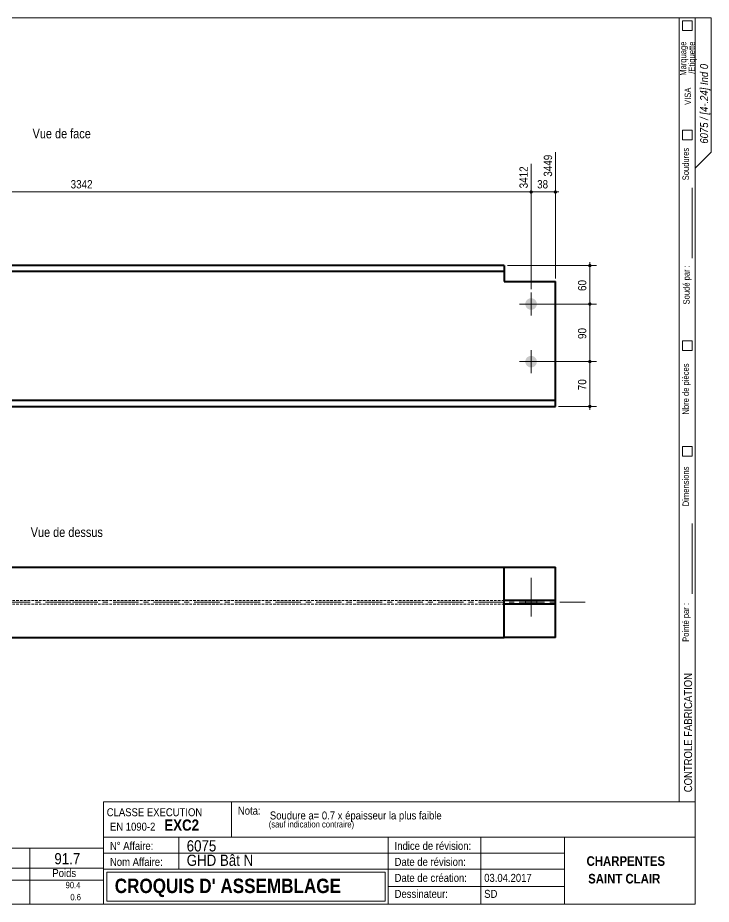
# Model space of a CAD drawing. Header units: millimetres. Extents: x 2 to 410, y 5 to 282.
# Drawn here: x 193.2 to 410, y 5 to 282 of the extents above; entities that cross this region are included whole.
import ezdxf

# ---------------------------------------------------------------- set-up
doc = ezdxf.new("R2010")
doc.units = ezdxf.units.MM
doc.linetypes.add('AXES', pattern=[12.7, 7.9375, -1.5875, 1.5875, -1.5875])
doc.linetypes.add('CACHE2', pattern=[1.190625, 0.79375, -0.396875])
for name, color, linetype, lineweight in [('Autre type objet', 1, 'Continuous', 0), ('Axe', 1, 'Continuous', 0), ('Boulon', 7, 'Continuous', 0), ('Cache', 7, 'Continuous', 0), ('Cotation', 7, 'Continuous', 0), ('Feuille dessin', 5, 'Continuous', 0), ('Piece', 2, 'Continuous', 0)]:
    doc.layers.add(name, color=color, linetype=linetype, lineweight=lineweight)
doc.styles.add('ARIAL', font='ARIAL.TTF')
doc.styles.add('ARIAL_BOLD', font='ARIALBD.TTF')
doc.styles.add('ARIAL_ITALIC', font='ARIALI.TTF')
doc.styles.add('ARIAL_NARROW', font='ARIAL.TTF')
doc.styles.add('COMIC_SANS_MS', font='COMIC.TTF')

# ---------------------------------------------------------------- blocks, each defined once
blk = doc.blocks.new('*A1')
at = {"layer": 'Boulon'}
for points in [[(355.47, 192.5), (355.47, 192.46), (355.46, 192.41), (355.46, 192.37), (355.45, 192.33), (355.45, 192.28), (355.44, 192.24), (355.43, 192.19), (355.42, 192.15), (355.41, 192.11), (355.4, 192.07), (355.39, 192.02), (355.38, 191.98), (355.36, 191.94), (355.35, 191.9), (355.33, 191.86), (355.31, 191.82), (355.29, 191.78), (355.28, 191.74), (355.26, 191.7), (355.23, 191.66), (355.21, 191.62), (355.19, 191.58), (355.16, 191.55), (355.14, 191.51), (355.11, 191.47), (355.09, 191.44), (355.06, 191.4), (355.03, 191.37), (355, 191.34), (354.97, 191.3), (354.94, 191.27), (354.91, 191.24), (354.88, 191.21), (354.84, 191.18), (354.81, 191.15), (354.78, 191.13), (354.74, 191.1), (354.7, 191.07), (354.67, 191.05), (354.63, 191.02), (354.59, 191), (354.55, 190.98), (354.52, 190.96), (354.48, 190.94), (354.44, 190.92), (354.4, 190.9), (354.36, 190.88), (354.32, 190.87), (354.27, 190.85), (354.23, 190.84), (354.19, 190.82), (354.15, 190.81), (354.11, 190.8), (354.06, 190.79), (354.02, 190.78), (353.98, 190.77), (353.93, 190.77), (353.89, 190.76), (353.84, 190.75), (353.8, 190.75), (353.76, 190.75), (353.71, 190.75), (353.67, 190.75), (353.62, 190.75), (353.58, 190.75), (353.54, 190.75), (353.49, 190.75), (353.45, 190.76), (353.4, 190.77), (353.36, 190.77), (353.32, 190.78), (353.27, 190.79), (353.23, 190.8), (353.19, 190.81), (353.15, 190.82), (353.1, 190.84), (353.06, 190.85), (353.02, 190.87), (352.98, 190.88), (352.94, 190.9), (352.9, 190.92), (352.86, 190.94), (352.82, 190.96), (352.78, 190.98), (352.74, 191), (352.7, 191.02), (352.67, 191.05), (352.63, 191.07), (352.6, 191.1), (352.56, 191.13), (352.53, 191.15), (352.49, 191.18), (352.46, 191.21), (352.43, 191.24), (352.39, 191.27), (352.36, 191.3), (352.33, 191.34), (352.3, 191.37), (352.28, 191.4), (352.25, 191.44), (352.22, 191.47), (352.2, 191.51), (352.17, 191.55), (352.15, 191.58), (352.12, 191.62), (352.1, 191.66), (352.08, 191.7), (352.06, 191.74), (352.04, 191.78), (352.02, 191.82), (352, 191.86), (351.99, 191.9), (351.97, 191.94), (351.96, 191.98), (351.95, 192.02), (351.93, 192.07), (351.92, 192.11), (351.91, 192.15), (351.9, 192.19), (351.89, 192.24), (351.89, 192.28), (351.88, 192.33), (351.88, 192.37), (351.87, 192.41), (351.87, 192.46), (351.87, 192.5), (351.87, 192.55), (351.87, 192.59), (351.87, 192.63), (351.87, 192.68), (351.88, 192.72), (351.88, 192.77), (351.89, 192.81), (351.89, 192.85), (351.9, 192.9), (351.91, 192.94), (351.92, 192.98), (351.93, 193.03), (351.95, 193.07), (351.96, 193.11), (351.97, 193.15), (351.99, 193.19), (352, 193.23), (352.02, 193.28), (352.04, 193.32), (352.06, 193.35), (352.08, 193.39), (352.1, 193.43), (352.12, 193.47), (352.15, 193.51), (352.17, 193.55), (352.2, 193.58), (352.22, 193.62), (352.25, 193.65), (352.28, 193.69), (352.3, 193.72), (352.33, 193.75), (352.36, 193.79), (352.39, 193.82), (352.43, 193.85), (352.46, 193.88), (352.49, 193.91), (352.53, 193.94), (352.56, 193.96), (352.6, 193.99), (352.63, 194.02), (352.67, 194.04), (352.7, 194.07), (352.74, 194.09), (352.78, 194.11), (352.82, 194.13), (352.86, 194.15), (352.9, 194.17), (352.94, 194.19), (352.98, 194.21), (353.02, 194.23), (353.06, 194.24), (353.1, 194.25), (353.15, 194.27), (353.19, 194.28), (353.23, 194.29), (353.27, 194.3), (353.32, 194.31), (353.36, 194.32), (353.4, 194.33), (353.45, 194.33), (353.49, 194.34), (353.54, 194.34), (353.58, 194.34), (353.62, 194.35), (353.67, 194.35), (353.71, 194.35), (353.76, 194.34), (353.8, 194.34), (353.84, 194.34), (353.89, 194.33), (353.93, 194.33), (353.98, 194.32), (354.02, 194.31), (354.06, 194.3), (354.11, 194.29), (354.15, 194.28), (354.19, 194.27), (354.23, 194.25), (354.27, 194.24), (354.32, 194.23), (354.36, 194.21), (354.4, 194.19), (354.44, 194.17), (354.48, 194.15), (354.52, 194.13), (354.55, 194.11), (354.59, 194.09), (354.63, 194.07), (354.67, 194.04), (354.7, 194.02), (354.74, 193.99), (354.78, 193.96), (354.81, 193.94), (354.84, 193.91), (354.88, 193.88), (354.91, 193.85), (354.94, 193.82), (354.97, 193.79), (355, 193.75), (355.03, 193.72), (355.06, 193.69), (355.09, 193.65), (355.11, 193.62), (355.14, 193.58), (355.16, 193.55), (355.19, 193.51), (355.21, 193.47), (355.23, 193.43), (355.26, 193.39), (355.28, 193.35), (355.29, 193.32), (355.31, 193.28), (355.33, 193.23), (355.35, 193.19), (355.36, 193.15), (355.38, 193.11), (355.39, 193.07), (355.4, 193.03), (355.41, 192.98), (355.42, 192.94), (355.43, 192.9), (355.44, 192.85), (355.45, 192.81), (355.45, 192.77), (355.46, 192.72), (355.46, 192.68), (355.47, 192.63), (355.47, 192.59), (355.47, 192.55)], [(355.47, 174.5), (355.47, 174.46), (355.46, 174.41), (355.46, 174.37), (355.45, 174.33), (355.45, 174.28), (355.44, 174.24), (355.43, 174.19), (355.42, 174.15), (355.41, 174.11), (355.4, 174.07), (355.39, 174.02), (355.38, 173.98), (355.36, 173.94), (355.35, 173.9), (355.33, 173.86), (355.31, 173.82), (355.29, 173.78), (355.28, 173.74), (355.26, 173.7), (355.23, 173.66), (355.21, 173.62), (355.19, 173.58), (355.16, 173.55), (355.14, 173.51), (355.11, 173.47), (355.09, 173.44), (355.06, 173.4), (355.03, 173.37), (355, 173.34), (354.97, 173.3), (354.94, 173.27), (354.91, 173.24), (354.88, 173.21), (354.84, 173.18), (354.81, 173.15), (354.78, 173.13), (354.74, 173.1), (354.7, 173.07), (354.67, 173.05), (354.63, 173.02), (354.59, 173), (354.55, 172.98), (354.52, 172.96), (354.48, 172.94), (354.44, 172.92), (354.4, 172.9), (354.36, 172.88), (354.32, 172.87), (354.27, 172.85), (354.23, 172.84), (354.19, 172.82), (354.15, 172.81), (354.11, 172.8), (354.06, 172.79), (354.02, 172.78), (353.98, 172.77), (353.93, 172.77), (353.89, 172.76), (353.84, 172.75), (353.8, 172.75), (353.76, 172.75), (353.71, 172.75), (353.67, 172.75), (353.62, 172.75), (353.58, 172.75), (353.54, 172.75), (353.49, 172.75), (353.45, 172.76), (353.4, 172.77), (353.36, 172.77), (353.32, 172.78), (353.27, 172.79), (353.23, 172.8), (353.19, 172.81), (353.15, 172.82), (353.1, 172.84), (353.06, 172.85), (353.02, 172.87), (352.98, 172.88), (352.94, 172.9), (352.9, 172.92), (352.86, 172.94), (352.82, 172.96), (352.78, 172.98), (352.74, 173), (352.7, 173.02), (352.67, 173.05), (352.63, 173.07), (352.6, 173.1), (352.56, 173.13), (352.53, 173.15), (352.49, 173.18), (352.46, 173.21), (352.43, 173.24), (352.39, 173.27), (352.36, 173.3), (352.33, 173.34), (352.3, 173.37), (352.28, 173.4), (352.25, 173.44), (352.22, 173.47), (352.2, 173.51), (352.17, 173.55), (352.15, 173.58), (352.12, 173.62), (352.1, 173.66), (352.08, 173.7), (352.06, 173.74), (352.04, 173.78), (352.02, 173.82), (352, 173.86), (351.99, 173.9), (351.97, 173.94), (351.96, 173.98), (351.95, 174.02), (351.93, 174.07), (351.92, 174.11), (351.91, 174.15), (351.9, 174.19), (351.89, 174.24), (351.89, 174.28), (351.88, 174.33), (351.88, 174.37), (351.87, 174.41), (351.87, 174.46), (351.87, 174.5), (351.87, 174.55), (351.87, 174.59), (351.87, 174.63), (351.87, 174.68), (351.88, 174.72), (351.88, 174.77), (351.89, 174.81), (351.89, 174.85), (351.9, 174.9), (351.91, 174.94), (351.92, 174.98), (351.93, 175.03), (351.95, 175.07), (351.96, 175.11), (351.97, 175.15), (351.99, 175.19), (352, 175.23), (352.02, 175.28), (352.04, 175.32), (352.06, 175.35), (352.08, 175.39), (352.1, 175.43), (352.12, 175.47), (352.15, 175.51), (352.17, 175.55), (352.2, 175.58), (352.22, 175.62), (352.25, 175.65), (352.28, 175.69), (352.3, 175.72), (352.33, 175.75), (352.36, 175.79), (352.39, 175.82), (352.43, 175.85), (352.46, 175.88), (352.49, 175.91), (352.53, 175.94), (352.56, 175.96), (352.6, 175.99), (352.63, 176.02), (352.67, 176.04), (352.7, 176.07), (352.74, 176.09), (352.78, 176.11), (352.82, 176.13), (352.86, 176.15), (352.9, 176.17), (352.94, 176.19), (352.98, 176.21), (353.02, 176.23), (353.06, 176.24), (353.1, 176.25), (353.15, 176.27), (353.19, 176.28), (353.23, 176.29), (353.27, 176.3), (353.32, 176.31), (353.36, 176.32), (353.4, 176.33), (353.45, 176.33), (353.49, 176.34), (353.54, 176.34), (353.58, 176.34), (353.62, 176.35), (353.67, 176.35), (353.71, 176.35), (353.76, 176.34), (353.8, 176.34), (353.84, 176.34), (353.89, 176.33), (353.93, 176.33), (353.98, 176.32), (354.02, 176.31), (354.06, 176.3), (354.11, 176.29), (354.15, 176.28), (354.19, 176.27), (354.23, 176.25), (354.27, 176.24), (354.32, 176.23), (354.36, 176.21), (354.4, 176.19), (354.44, 176.17), (354.48, 176.15), (354.52, 176.13), (354.55, 176.11), (354.59, 176.09), (354.63, 176.07), (354.67, 176.04), (354.7, 176.02), (354.74, 175.99), (354.78, 175.96), (354.81, 175.94), (354.84, 175.91), (354.88, 175.88), (354.91, 175.85), (354.94, 175.82), (354.97, 175.79), (355, 175.75), (355.03, 175.72), (355.06, 175.69), (355.09, 175.65), (355.11, 175.62), (355.14, 175.58), (355.16, 175.55), (355.19, 175.51), (355.21, 175.47), (355.23, 175.43), (355.26, 175.39), (355.28, 175.35), (355.29, 175.32), (355.31, 175.28), (355.33, 175.23), (355.35, 175.19), (355.36, 175.15), (355.38, 175.11), (355.39, 175.07), (355.4, 175.03), (355.41, 174.98), (355.42, 174.94), (355.43, 174.9), (355.44, 174.85), (355.45, 174.81), (355.45, 174.77), (355.46, 174.72), (355.46, 174.68), (355.47, 174.63), (355.47, 174.59), (355.47, 174.55)]]:
    blk.add_hatch(color=256, dxfattribs=at).paths.add_polyline_path(points, flags=17)
at = {"layer": 'Boulon', "linetype": 'Continuous', "lineweight": 0}
for p, q in [((353.67, 196.15), (353.67, 188.95)), ((350.07, 192.55), (357.27, 192.55)), ((353.67, 178.15), (353.67, 170.95)), ((350.07, 174.55), (357.27, 174.55))]:
    blk.add_line(p, q, dxfattribs=at)
blk = doc.blocks.new('*A3')
at = {"layer": 'Cache', "color": 7, "linetype": 'CACHE2', "lineweight": 20}
blk.add_line((59.454274, 202.385645), (59.454274, 162.705646), dxfattribs=at)
at = {"layer": 'Piece', "color": 2, "linetype": 'Continuous', "lineweight": 40}
for p, q in [((210.166524, 204.545645), (59.454274, 204.545645)), ((59.454274, 204.545645), (59.454274, 202.385645)), ((210.166524, 202.705645), (59.454274, 202.705645)), ((345.266524, 204.545645), (210.266524, 204.545645)), ((345.266524, 202.705645), (210.266524, 202.705645)), ((345.266524, 204.545645), (345.266524, 199.545645)), ((345.266524, 199.545645), (361.266524, 199.545645)), ((361.266524, 160.545645), (361.266524, 199.545645)), ((59.454274, 160.545645), (59.454274, 162.705646)), ((210.166524, 162.385645), (59.454274, 162.385645)), ((361.266524, 162.385645), (210.266524, 162.385645)), ((59.454274, 160.545645), (210.166524, 160.545645)), ((210.266524, 160.545645), (361.266524, 160.545645))]:
    blk.add_line(p, q, dxfattribs=at)
blk = doc.blocks.new('*A6')
at = {"layer": 'Boulon'}
blk.add_hatch(color=256, dxfattribs=at).paths.add_polyline_path([(355.47, 99.95), (355.47, 98.77), (351.87, 98.77), (351.87, 99.95)], flags=17)
blk.add_hatch(color=256, dxfattribs=at).paths.add_polyline_path([(355.47, 99.95), (355.47, 98.77), (351.87, 98.77), (351.87, 99.95)], flags=17)
at = {"layer": 'Boulon', "linetype": 'Continuous', "lineweight": 0}
for p, q in [((353.67, 94.96), (353.67, 106.96)), ((353.67, 94.96), (353.67, 106.96)), ((351.87, 98.77), (351.87, 99.95)), ((351.87, 98.77), (351.87, 99.95)), ((355.47, 98.77), (355.47, 99.95)), ((355.47, 98.77), (355.47, 99.95))]:
    blk.add_line(p, q, dxfattribs=at)
blk = doc.blocks.new('*A8')
at = {"layer": 'Axe', "color": 1, "linetype": 'AXES', "lineweight": 15}
for p, q in [((49.454274, 99.360716), (210.166524, 99.360716)), ((210.266524, 99.360716), (371.266524, 99.360716))]:
    blk.add_line(p, q, dxfattribs=at)
at = {"layer": 'Cache', "color": 7, "linetype": 'CACHE2', "lineweight": 20}
for p, q in [((210.166524, 99.950716), (59.454274, 99.950716)), ((345.266524, 99.950716), (210.266524, 99.950716)), ((210.166524, 98.770716), (59.454274, 98.770716)), ((345.266524, 98.770716), (210.266524, 98.770716))]:
    blk.add_line(p, q, dxfattribs=at)
at = {"layer": 'Piece', "color": 2, "linetype": 'Continuous', "lineweight": 40}
for p, q in [((59.454274, 88.360716), (59.454274, 110.360716)), ((59.454274, 110.360716), (210.166524, 110.360716)), ((210.266524, 110.360716), (361.266524, 110.360716)), ((345.266524, 88.360716), (345.266524, 110.360716)), ((361.266524, 88.360716), (361.266524, 110.360716)), ((361.266524, 99.950716), (345.266524, 99.950716)), ((361.266524, 98.770716), (345.266524, 98.770716)), ((59.454274, 88.360716), (210.166524, 88.360716)), ((210.266524, 88.360716), (345.266524, 88.360716)), ((361.266524, 88.360716), (345.266524, 88.360716))]:
    blk.add_line(p, q, dxfattribs=at)
blk = doc.blocks.new('*A11')
at = {"layer": 'Feuille dessin', "linetype": 'Continuous', "lineweight": 0}
for p, q in [((405, 282), (5, 282)), ((5, 282), (5, 5)), ((405, 5), (405, 282)), ((5, 5), (405, 5))]:
    blk.add_line(p, q, dxfattribs=at)
at = {"layer": 'Feuille dessin', "style": 'ARIAL', "width": 0.85}
blk.add_text('Tekla Structures', height=2, rotation=90, dxfattribs=at).set_placement((4.5, 5.5))
blk = doc.blocks.new('*A12')
at = {"layer": 'Autre type objet', "linetype": 'Continuous', "lineweight": 0}
for p, q in [((400, 37), (400, 282)), ((400, 282), (410, 282)), ((401, 281), (401, 278)), ((404, 281), (401, 281)), ((404, 278), (404, 281)), ((405, 37), (405, 282)), ((410, 282), (410, 240)), ((401, 278), (404, 278)), ((404, 246.898947), (401, 246.898947)), ((401, 246.898947), (401, 243.898947)), ((404, 243.898947), (404, 246.898947)), ((401, 243.898947), (404, 243.898947)), ((410, 240), (405, 235)), ((404, 206.87143), (404, 228.87143)), ((401, 181), (401, 178)), ((404, 181), (401, 181)), ((404, 178), (404, 181)), ((401, 178), (404, 178)), ((401, 148), (401, 145)), ((404, 148), (401, 148)), ((404, 145), (404, 148)), ((401, 145), (404, 145)), ((404, 102), (404, 124)), ((400, 37), (405, 37))]:
    blk.add_line(p, q, dxfattribs=at)
at = {"layer": 'Autre type objet', "width": 0.85}
for s, height, style, p in [('Marquage', 2, 'ARIAL', (402.175102, 263.861793)), ('/Etiquette', 2, 'ARIAL', (404.882157, 264.509258)), ('6075 / [4-.24] Ind 0', 2.5, 'ARIAL_ITALIC', (409, 242.657715)), ('VISA', 2, 'ARIAL', (403.660159, 254.754913)), ('Soudures', 2, 'ARIAL', (403, 231.189963)), ('Soudé par :', 2, 'ARIAL', (403.230161, 192.415081)), ('Nbre de pièces', 2, 'ARIAL', (403, 158)), ('Dimensions', 2, 'ARIAL', (403, 129.364258)), ('Pointé par :', 2, 'ARIAL', (403, 87)), ('CONTROLE FABRICATION', 2.5, 'ARIAL', (404, 40))]:
    blk.add_text(s, height=height, rotation=90, dxfattribs=dict(at, style=style)).set_placement(p)
blk = doc.blocks.new('*A13')
at = {"layer": 'Autre type objet', "linetype": 'Continuous', "lineweight": 0}
for p, q in [((220, 37), (405, 37)), ((220, 37), (220, 26)), ((260, 37), (260, 26)), ((405, 37), (405, 26)), ((220, 26), (405, 26))]:
    blk.add_line(p, q, dxfattribs=at)
at = {"layer": 'Autre type objet', "width": 0.85}
for s, height, style, p in [('CLASSE EXECUTION', 2.5, 'ARIAL', (221, 32.5)), ('Nota:', 2.5, 'ARIAL', (262, 33)), ('Soudure a= 0.7 x épaisseur la plus faible', 2.5, 'ARIAL', (272, 31.5)), ('EN 1090-2', 2.5, 'ARIAL', (222, 28)), ('EXC2', 3.5, 'ARIAL_BOLD', (239, 28)), (' (sauf indication contraire)', 2, 'ARIAL', (271, 29))]:
    blk.add_text(s, height=height, dxfattribs=dict(at, style=style)).set_placement(p)
blk = doc.blocks.new('*A14')
at = {"layer": 'Autre type objet', "linetype": 'Continuous', "lineweight": 0}
for p, q in [((35, 22.526986), (220, 22.526986)), ((35.000031, 22.526887), (35, 12.5)), ((89, 22.192397), (124, 22.192397)), ((89, 16.624117), (89, 22.192397)), ((124, 22.192397), (124, 16.624117)), ((177.006307, 22.526553), (177, 12.5)), ((197.000069, 22.525594), (197, 12.5)), ((219.999994, 22.526914), (220, 12.5)), ((124, 16.624117), (89, 16.624117)), ((35, 16.25), (220, 16.25)), ((54, 16.25), (54, 12.5)), ((101, 16.25), (101, 12.5)), ((111, 16.25), (111, 12.5)), ((130, 16.25), (130, 12.5)), ((159, 16.25), (159, 12.5)), ((35, 12.5), (220, 12.5)), ((35, 12.5), (35, 8.75)), ((54, 12.5), (54, 8.75)), ((101, 12.5), (101, 8.75)), ((111, 12.5), (111, 8.75)), ((130, 12.5), (130, 8.75)), ((159, 12.5), (159, 8.75)), ((177, 12.5), (177, 8.75)), ((197, 12.5), (197, 8.75)), ((220, 12.5), (220, 8.75)), ((35, 8.75), (35, 5)), ((54, 8.75), (54, 5)), ((101, 8.75), (101, 5)), ((111, 8.75), (111, 5)), ((130, 8.75), (130, 5)), ((159, 8.75), (159, 5)), ((177, 8.75), (177, 5)), ((197, 8.75), (197, 5)), ((220, 8.75), (220, 5))]:
    blk.add_line(p, q, dxfattribs=at)
at = {"layer": 'Autre type objet', "width": 0.85}
for s, height, style, p in [('TOLERANCES ESSENTIELLES CONFORMES A LA NORME 1090-1', 2.5, 'ARIAL_BOLD', (38, 23.677143)), ('LISTE POUR UN ASSEMBLAGE:', 2.5, 'ARIAL', (36, 18.028635)), ('Rep:', 3, 'ARIAL_NARROW', (89.824804, 17.841901)), ('4-24', 4, 'ARIAL', (100.65625, 17.5)), ('Qtité:', 3, 'ARIAL', (131.03794, 17.899058)), ('1', 3.5, 'ARIAL', (140.83694, 17.899058)), ('3.0', 3.5, 'ARIAL', (183.758911, 17.5)), ('91.7', 3.5, 'ARIAL', (204.628174, 17.5)), ('Repère', 2.5, 'ARIAL', (39, 13.5)), ('Profil', 2.5, 'ARIAL', (72, 13.5)), ('Qté', 2.5, 'ARIAL', (103, 13.5)), ('Matériau', 2.5, 'ARIAL', (114, 13.5)), ('Revêtement', 2.5, 'ARIAL', (134, 13.5)), ('Longueur', 2.5, 'ARIAL', (161, 13.5)), ('Peinture', 2.5, 'ARIAL', (180, 13.5)), ('Poids', 2.5, 'ARIAL', (204, 13.5)), ('58', 2, 'ARIAL', (37, 10)), ('IPE220', 2, 'ARIAL', (55, 9.75)), ('1', 2, 'ARIAL', (107.186523, 9.75)), ('S275JR', 2, 'ARIAL', (116.259277, 9.75)), ('PEINTURE', 2, 'ARIAL', (137.896973, 9.75)), ('3449', 2, 'ARIAL', (166.070312, 9.75)), ('2.9', 2, 'ARIAL', (187.295898, 9.75)), ('90.4', 2, 'ARIAL', (208.146484, 10)), ('101', 2, 'ARIAL', (37, 6.25)), ('PL8*52', 2, 'ARIAL', (55, 6)), ('2', 2, 'ARIAL', (107.186523, 6)), ('S235JR', 2, 'ARIAL', (116.259277, 6)), ('198', 2, 'ARIAL', (167.553711, 6)), ('0.0', 2, 'ARIAL', (187.295898, 6)), ('0.6', 2, 'ARIAL', (209.629883, 6.25))]:
    blk.add_text(s, height=height, dxfattribs=dict(at, style=style)).set_placement(p)
blk = doc.blocks.new('*A15')
at = {"layer": 'Autre type objet', "linetype": 'Continuous', "lineweight": 0}
for p, q in [((220, 26), (405, 26)), ((220, 26), (220, 5)), ((243.5, 26), (243.5, 16)), ((309, 26), (309, 5)), ((338, 26), (338, 5)), ((364.113616, 5), (364.113616, 26)), ((405, 5), (405, 26)), ((220, 21), (364.091573, 20.947521)), ((220, 16), (309, 16)), ((221, 15), (308, 15)), ((221, 6), (221, 15)), ((308, 15), (308, 6)), ((309, 16), (364.1638, 15.995557)), ((309, 10.5), (364.091381, 10.5)), ((308, 6), (221, 6)), ((220, 5), (405, 5))]:
    blk.add_line(p, q, dxfattribs=at)
at = {"layer": 'Autre type objet', "width": 0.85}
for s, height, style, p in [('6075', 3.5, 'ARIAL', (246, 21.5)), ('N° Affaire:', 2.5, 'ARIAL_NARROW', (222, 22)), ('Indice de révision:', 2.5, 'ARIAL_NARROW', (311, 22)), ('Nom Affaire:', 2.5, 'ARIAL_NARROW', (222, 17)), ('GHD Bât N', 3.5, 'ARIAL', (246, 17)), ('Date de révision:', 2.5, 'ARIAL_NARROW', (311, 17)), ('CHARPENTES', 3, 'ARIAL_BOLD', (371, 17)), ('Date de création:', 2.5, 'ARIAL_NARROW', (311, 12)), ('03.04.2017', 2.5, 'ARIAL', (339, 12)), ('SAINT CLAIR', 3, 'ARIAL_BOLD', (371.5, 11.5)), ("CROQUIS D' ASSEMBLAGE", 4.5, 'ARIAL_BOLD', (223.5, 8.5)), ('Dessinateur:', 2.5, 'ARIAL_NARROW', (311, 7)), ('SD', 2.5, 'ARIAL', (339, 7))]:
    blk.add_text(s, height=height, dxfattribs=dict(at, style=style)).set_placement(p)
blk = doc.blocks.new('*A19')
at = {"layer": 'Cotation'}
for points in [[(372.02, 174.03), (371.99, 174.03), (371.97, 174.03), (371.94, 174.04), (371.92, 174.04), (371.89, 174.05), (371.87, 174.06), (371.84, 174.07), (371.82, 174.08), (371.8, 174.09), (371.77, 174.1), (371.75, 174.11), (371.73, 174.13), (371.71, 174.14), (371.69, 174.16), (371.67, 174.18), (371.66, 174.2), (371.64, 174.22), (371.62, 174.24), (371.61, 174.26), (371.6, 174.28), (371.58, 174.3), (371.57, 174.32), (371.56, 174.35), (371.55, 174.37), (371.54, 174.39), (371.54, 174.42), (371.53, 174.44), (371.53, 174.47), (371.52, 174.49), (371.52, 174.52), (371.52, 174.55), (371.52, 174.57), (371.52, 174.6), (371.53, 174.62), (371.53, 174.65), (371.54, 174.67), (371.54, 174.7), (371.55, 174.72), (371.56, 174.74), (371.57, 174.77), (371.58, 174.79), (371.6, 174.81), (371.61, 174.83), (371.62, 174.86), (371.64, 174.88), (371.66, 174.89), (371.67, 174.91), (371.69, 174.93), (371.71, 174.95), (371.73, 174.96), (371.75, 174.98), (371.77, 174.99), (371.8, 175), (371.82, 175.02), (371.84, 175.03), (371.87, 175.04), (371.89, 175.04), (371.92, 175.05), (371.94, 175.06), (371.97, 175.06), (371.99, 175.06), (372.02, 175.07), (372.04, 175.07), (372.07, 175.07), (372.09, 175.06), (372.12, 175.06), (372.14, 175.06), (372.17, 175.05), (372.19, 175.04), (372.22, 175.04), (372.24, 175.03), (372.26, 175.02), (372.29, 175), (372.31, 174.99), (372.33, 174.98), (372.35, 174.96), (372.37, 174.95), (372.39, 174.93), (372.41, 174.91), (372.43, 174.89), (372.44, 174.88), (372.46, 174.86), (372.47, 174.83), (372.49, 174.81), (372.5, 174.79), (372.51, 174.77), (372.52, 174.74), (372.53, 174.72), (372.54, 174.7), (372.55, 174.67), (372.55, 174.65), (372.56, 174.62), (372.56, 174.6), (372.56, 174.57), (372.56, 174.55), (372.56, 174.52), (372.56, 174.49), (372.56, 174.47), (372.55, 174.44), (372.55, 174.42), (372.54, 174.39), (372.53, 174.37), (372.52, 174.35), (372.51, 174.32), (372.5, 174.3), (372.49, 174.28), (372.47, 174.26), (372.46, 174.24), (372.44, 174.22), (372.43, 174.2), (372.41, 174.18), (372.39, 174.16), (372.37, 174.14), (372.35, 174.13), (372.33, 174.11), (372.31, 174.1), (372.29, 174.09), (372.26, 174.08), (372.24, 174.07), (372.22, 174.06), (372.19, 174.05), (372.17, 174.04), (372.14, 174.04), (372.12, 174.03), (372.09, 174.03), (372.07, 174.03), (372.04, 174.03)], [(372.02, 160.03), (371.99, 160.03), (371.97, 160.03), (371.94, 160.04), (371.92, 160.04), (371.89, 160.05), (371.87, 160.06), (371.84, 160.07), (371.82, 160.08), (371.8, 160.09), (371.77, 160.1), (371.75, 160.11), (371.73, 160.13), (371.71, 160.14), (371.69, 160.16), (371.67, 160.18), (371.66, 160.2), (371.64, 160.22), (371.62, 160.24), (371.61, 160.26), (371.6, 160.28), (371.58, 160.3), (371.57, 160.32), (371.56, 160.35), (371.55, 160.37), (371.54, 160.39), (371.54, 160.42), (371.53, 160.44), (371.53, 160.47), (371.52, 160.49), (371.52, 160.52), (371.52, 160.55), (371.52, 160.57), (371.52, 160.6), (371.53, 160.62), (371.53, 160.65), (371.54, 160.67), (371.54, 160.7), (371.55, 160.72), (371.56, 160.74), (371.57, 160.77), (371.58, 160.79), (371.6, 160.81), (371.61, 160.83), (371.62, 160.86), (371.64, 160.88), (371.66, 160.89), (371.67, 160.91), (371.69, 160.93), (371.71, 160.95), (371.73, 160.96), (371.75, 160.98), (371.77, 160.99), (371.8, 161), (371.82, 161.02), (371.84, 161.03), (371.87, 161.04), (371.89, 161.04), (371.92, 161.05), (371.94, 161.06), (371.97, 161.06), (371.99, 161.06), (372.02, 161.07), (372.04, 161.07), (372.07, 161.07), (372.09, 161.06), (372.12, 161.06), (372.14, 161.06), (372.17, 161.05), (372.19, 161.04), (372.22, 161.04), (372.24, 161.03), (372.26, 161.02), (372.29, 161), (372.31, 160.99), (372.33, 160.98), (372.35, 160.96), (372.37, 160.95), (372.39, 160.93), (372.41, 160.91), (372.43, 160.89), (372.44, 160.88), (372.46, 160.86), (372.47, 160.83), (372.49, 160.81), (372.5, 160.79), (372.51, 160.77), (372.52, 160.74), (372.53, 160.72), (372.54, 160.7), (372.55, 160.67), (372.55, 160.65), (372.56, 160.62), (372.56, 160.6), (372.56, 160.57), (372.56, 160.55), (372.56, 160.52), (372.56, 160.49), (372.56, 160.47), (372.55, 160.44), (372.55, 160.42), (372.54, 160.39), (372.53, 160.37), (372.52, 160.35), (372.51, 160.32), (372.5, 160.3), (372.49, 160.28), (372.47, 160.26), (372.46, 160.24), (372.44, 160.22), (372.43, 160.2), (372.41, 160.18), (372.39, 160.16), (372.37, 160.14), (372.35, 160.13), (372.33, 160.11), (372.31, 160.1), (372.29, 160.09), (372.26, 160.08), (372.24, 160.07), (372.22, 160.06), (372.19, 160.05), (372.17, 160.04), (372.14, 160.04), (372.12, 160.03), (372.09, 160.03), (372.07, 160.03), (372.04, 160.03)]]:
    blk.add_hatch(color=256, dxfattribs=at).paths.add_polyline_path(points, flags=17)
at = {"layer": 'Cotation', "linetype": 'Continuous', "lineweight": 0}
for p, q in [((354.67, 174.55), (374.12, 174.55)), ((371, 174.55), (373.08, 174.55)), ((372.04, 175.59), (372.04, 173.51)), ((372.04, 174.55), (372.04, 175.59)), ((372.04, 160.55), (372.04, 174.55)), ((372.04, 161.59), (372.04, 159.51)), ((362.27, 160.55), (374.12, 160.55)), ((371, 160.55), (373.08, 160.55)), ((372.04, 160.55), (372.04, 159.51))]:
    blk.add_line(p, q, dxfattribs=at)
at = {"layer": 'Cotation'}
for p in [(372.04, 174.55), (372.04, 160.55)]:
    blk.add_point(p, dxfattribs=at)
at = {"layer": 'Cotation', "style": 'ARIAL', "width": 0.85}
blk.add_text('70', height=2.6, rotation=90.0002, dxfattribs=at).set_placement((370.92, 165.62))
blk = doc.blocks.new('*A20')
at = {"layer": 'Cotation'}
for points in [[(372.02, 192.03), (371.99, 192.03), (371.97, 192.03), (371.94, 192.04), (371.92, 192.04), (371.89, 192.05), (371.87, 192.06), (371.84, 192.07), (371.82, 192.08), (371.8, 192.09), (371.77, 192.1), (371.75, 192.11), (371.73, 192.13), (371.71, 192.14), (371.69, 192.16), (371.67, 192.18), (371.66, 192.2), (371.64, 192.22), (371.62, 192.24), (371.61, 192.26), (371.6, 192.28), (371.58, 192.3), (371.57, 192.32), (371.56, 192.35), (371.55, 192.37), (371.54, 192.39), (371.54, 192.42), (371.53, 192.44), (371.53, 192.47), (371.52, 192.49), (371.52, 192.52), (371.52, 192.55), (371.52, 192.57), (371.52, 192.6), (371.53, 192.62), (371.53, 192.65), (371.54, 192.67), (371.54, 192.7), (371.55, 192.72), (371.56, 192.74), (371.57, 192.77), (371.58, 192.79), (371.6, 192.81), (371.61, 192.83), (371.62, 192.86), (371.64, 192.88), (371.66, 192.89), (371.67, 192.91), (371.69, 192.93), (371.71, 192.95), (371.73, 192.96), (371.75, 192.98), (371.77, 192.99), (371.8, 193), (371.82, 193.02), (371.84, 193.03), (371.87, 193.04), (371.89, 193.04), (371.92, 193.05), (371.94, 193.06), (371.97, 193.06), (371.99, 193.06), (372.02, 193.07), (372.04, 193.07), (372.07, 193.07), (372.09, 193.06), (372.12, 193.06), (372.14, 193.06), (372.17, 193.05), (372.19, 193.04), (372.22, 193.04), (372.24, 193.03), (372.26, 193.02), (372.29, 193), (372.31, 192.99), (372.33, 192.98), (372.35, 192.96), (372.37, 192.95), (372.39, 192.93), (372.41, 192.91), (372.43, 192.89), (372.44, 192.88), (372.46, 192.86), (372.47, 192.83), (372.49, 192.81), (372.5, 192.79), (372.51, 192.77), (372.52, 192.74), (372.53, 192.72), (372.54, 192.7), (372.55, 192.67), (372.55, 192.65), (372.56, 192.62), (372.56, 192.6), (372.56, 192.57), (372.56, 192.55), (372.56, 192.52), (372.56, 192.49), (372.56, 192.47), (372.55, 192.44), (372.55, 192.42), (372.54, 192.39), (372.53, 192.37), (372.52, 192.35), (372.51, 192.32), (372.5, 192.3), (372.49, 192.28), (372.47, 192.26), (372.46, 192.24), (372.44, 192.22), (372.43, 192.2), (372.41, 192.18), (372.39, 192.16), (372.37, 192.14), (372.35, 192.13), (372.33, 192.11), (372.31, 192.1), (372.29, 192.09), (372.26, 192.08), (372.24, 192.07), (372.22, 192.06), (372.19, 192.05), (372.17, 192.04), (372.14, 192.04), (372.12, 192.03), (372.09, 192.03), (372.07, 192.03), (372.04, 192.03)], [(372.02, 174.03), (371.99, 174.03), (371.97, 174.03), (371.94, 174.04), (371.92, 174.04), (371.89, 174.05), (371.87, 174.06), (371.84, 174.07), (371.82, 174.08), (371.8, 174.09), (371.77, 174.1), (371.75, 174.11), (371.73, 174.13), (371.71, 174.14), (371.69, 174.16), (371.67, 174.18), (371.66, 174.2), (371.64, 174.22), (371.62, 174.24), (371.61, 174.26), (371.6, 174.28), (371.58, 174.3), (371.57, 174.32), (371.56, 174.35), (371.55, 174.37), (371.54, 174.39), (371.54, 174.42), (371.53, 174.44), (371.53, 174.47), (371.52, 174.49), (371.52, 174.52), (371.52, 174.55), (371.52, 174.57), (371.52, 174.6), (371.53, 174.62), (371.53, 174.65), (371.54, 174.67), (371.54, 174.7), (371.55, 174.72), (371.56, 174.74), (371.57, 174.77), (371.58, 174.79), (371.6, 174.81), (371.61, 174.83), (371.62, 174.86), (371.64, 174.88), (371.66, 174.89), (371.67, 174.91), (371.69, 174.93), (371.71, 174.95), (371.73, 174.96), (371.75, 174.98), (371.77, 174.99), (371.8, 175), (371.82, 175.02), (371.84, 175.03), (371.87, 175.04), (371.89, 175.04), (371.92, 175.05), (371.94, 175.06), (371.97, 175.06), (371.99, 175.06), (372.02, 175.07), (372.04, 175.07), (372.07, 175.07), (372.09, 175.06), (372.12, 175.06), (372.14, 175.06), (372.17, 175.05), (372.19, 175.04), (372.22, 175.04), (372.24, 175.03), (372.26, 175.02), (372.29, 175), (372.31, 174.99), (372.33, 174.98), (372.35, 174.96), (372.37, 174.95), (372.39, 174.93), (372.41, 174.91), (372.43, 174.89), (372.44, 174.88), (372.46, 174.86), (372.47, 174.83), (372.49, 174.81), (372.5, 174.79), (372.51, 174.77), (372.52, 174.74), (372.53, 174.72), (372.54, 174.7), (372.55, 174.67), (372.55, 174.65), (372.56, 174.62), (372.56, 174.6), (372.56, 174.57), (372.56, 174.55), (372.56, 174.52), (372.56, 174.49), (372.56, 174.47), (372.55, 174.44), (372.55, 174.42), (372.54, 174.39), (372.53, 174.37), (372.52, 174.35), (372.51, 174.32), (372.5, 174.3), (372.49, 174.28), (372.47, 174.26), (372.46, 174.24), (372.44, 174.22), (372.43, 174.2), (372.41, 174.18), (372.39, 174.16), (372.37, 174.14), (372.35, 174.13), (372.33, 174.11), (372.31, 174.1), (372.29, 174.09), (372.26, 174.08), (372.24, 174.07), (372.22, 174.06), (372.19, 174.05), (372.17, 174.04), (372.14, 174.04), (372.12, 174.03), (372.09, 174.03), (372.07, 174.03), (372.04, 174.03)]]:
    blk.add_hatch(color=256, dxfattribs=at).paths.add_polyline_path(points, flags=17)
at = {"layer": 'Cotation', "linetype": 'Continuous', "lineweight": 0}
for p, q in [((354.67, 192.55), (374.12, 192.55)), ((371, 192.55), (373.08, 192.55)), ((372.04, 193.59), (372.04, 191.51)), ((372.04, 192.55), (372.04, 193.59)), ((372.04, 174.55), (372.04, 192.55)), ((354.67, 174.55), (374.12, 174.55)), ((371, 174.55), (373.08, 174.55)), ((372.04, 175.59), (372.04, 173.51)), ((372.04, 174.55), (372.04, 173.51))]:
    blk.add_line(p, q, dxfattribs=at)
at = {"layer": 'Cotation'}
for p in [(372.04, 192.55), (372.04, 174.55)]:
    blk.add_point(p, dxfattribs=at)
at = {"layer": 'Cotation', "style": 'ARIAL', "width": 0.85}
blk.add_text('90', height=2.6, rotation=90.0002, dxfattribs=at).set_placement((370.92, 181.62))
blk = doc.blocks.new('*A21')
at = {"layer": 'Cotation'}
for points in [[(372.02, 204.03), (371.99, 204.03), (371.97, 204.03), (371.94, 204.04), (371.92, 204.04), (371.89, 204.05), (371.87, 204.06), (371.84, 204.07), (371.82, 204.08), (371.8, 204.09), (371.77, 204.1), (371.75, 204.11), (371.73, 204.13), (371.71, 204.14), (371.69, 204.16), (371.67, 204.18), (371.66, 204.2), (371.64, 204.22), (371.62, 204.24), (371.61, 204.26), (371.6, 204.28), (371.58, 204.3), (371.57, 204.32), (371.56, 204.35), (371.55, 204.37), (371.54, 204.39), (371.54, 204.42), (371.53, 204.44), (371.53, 204.47), (371.52, 204.49), (371.52, 204.52), (371.52, 204.55), (371.52, 204.57), (371.52, 204.6), (371.53, 204.62), (371.53, 204.65), (371.54, 204.67), (371.54, 204.7), (371.55, 204.72), (371.56, 204.74), (371.57, 204.77), (371.58, 204.79), (371.6, 204.81), (371.61, 204.83), (371.62, 204.86), (371.64, 204.88), (371.66, 204.89), (371.67, 204.91), (371.69, 204.93), (371.71, 204.95), (371.73, 204.96), (371.75, 204.98), (371.77, 204.99), (371.8, 205), (371.82, 205.02), (371.84, 205.03), (371.87, 205.04), (371.89, 205.04), (371.92, 205.05), (371.94, 205.06), (371.97, 205.06), (371.99, 205.06), (372.02, 205.07), (372.04, 205.07), (372.07, 205.07), (372.09, 205.06), (372.12, 205.06), (372.14, 205.06), (372.17, 205.05), (372.19, 205.04), (372.22, 205.04), (372.24, 205.03), (372.26, 205.02), (372.29, 205), (372.31, 204.99), (372.33, 204.98), (372.35, 204.96), (372.37, 204.95), (372.39, 204.93), (372.41, 204.91), (372.43, 204.89), (372.44, 204.88), (372.46, 204.86), (372.47, 204.83), (372.49, 204.81), (372.5, 204.79), (372.51, 204.77), (372.52, 204.74), (372.53, 204.72), (372.54, 204.7), (372.55, 204.67), (372.55, 204.65), (372.56, 204.62), (372.56, 204.6), (372.56, 204.57), (372.56, 204.55), (372.56, 204.52), (372.56, 204.49), (372.56, 204.47), (372.55, 204.44), (372.55, 204.42), (372.54, 204.39), (372.53, 204.37), (372.52, 204.35), (372.51, 204.32), (372.5, 204.3), (372.49, 204.28), (372.47, 204.26), (372.46, 204.24), (372.44, 204.22), (372.43, 204.2), (372.41, 204.18), (372.39, 204.16), (372.37, 204.14), (372.35, 204.13), (372.33, 204.11), (372.31, 204.1), (372.29, 204.09), (372.26, 204.08), (372.24, 204.07), (372.22, 204.06), (372.19, 204.05), (372.17, 204.04), (372.14, 204.04), (372.12, 204.03), (372.09, 204.03), (372.07, 204.03), (372.04, 204.03)], [(372.02, 192.03), (371.99, 192.03), (371.97, 192.03), (371.94, 192.04), (371.92, 192.04), (371.89, 192.05), (371.87, 192.06), (371.84, 192.07), (371.82, 192.08), (371.8, 192.09), (371.77, 192.1), (371.75, 192.11), (371.73, 192.13), (371.71, 192.14), (371.69, 192.16), (371.67, 192.18), (371.66, 192.2), (371.64, 192.22), (371.62, 192.24), (371.61, 192.26), (371.6, 192.28), (371.58, 192.3), (371.57, 192.32), (371.56, 192.35), (371.55, 192.37), (371.54, 192.39), (371.54, 192.42), (371.53, 192.44), (371.53, 192.47), (371.52, 192.49), (371.52, 192.52), (371.52, 192.55), (371.52, 192.57), (371.52, 192.6), (371.53, 192.62), (371.53, 192.65), (371.54, 192.67), (371.54, 192.7), (371.55, 192.72), (371.56, 192.74), (371.57, 192.77), (371.58, 192.79), (371.6, 192.81), (371.61, 192.83), (371.62, 192.86), (371.64, 192.88), (371.66, 192.89), (371.67, 192.91), (371.69, 192.93), (371.71, 192.95), (371.73, 192.96), (371.75, 192.98), (371.77, 192.99), (371.8, 193), (371.82, 193.02), (371.84, 193.03), (371.87, 193.04), (371.89, 193.04), (371.92, 193.05), (371.94, 193.06), (371.97, 193.06), (371.99, 193.06), (372.02, 193.07), (372.04, 193.07), (372.07, 193.07), (372.09, 193.06), (372.12, 193.06), (372.14, 193.06), (372.17, 193.05), (372.19, 193.04), (372.22, 193.04), (372.24, 193.03), (372.26, 193.02), (372.29, 193), (372.31, 192.99), (372.33, 192.98), (372.35, 192.96), (372.37, 192.95), (372.39, 192.93), (372.41, 192.91), (372.43, 192.89), (372.44, 192.88), (372.46, 192.86), (372.47, 192.83), (372.49, 192.81), (372.5, 192.79), (372.51, 192.77), (372.52, 192.74), (372.53, 192.72), (372.54, 192.7), (372.55, 192.67), (372.55, 192.65), (372.56, 192.62), (372.56, 192.6), (372.56, 192.57), (372.56, 192.55), (372.56, 192.52), (372.56, 192.49), (372.56, 192.47), (372.55, 192.44), (372.55, 192.42), (372.54, 192.39), (372.53, 192.37), (372.52, 192.35), (372.51, 192.32), (372.5, 192.3), (372.49, 192.28), (372.47, 192.26), (372.46, 192.24), (372.44, 192.22), (372.43, 192.2), (372.41, 192.18), (372.39, 192.16), (372.37, 192.14), (372.35, 192.13), (372.33, 192.11), (372.31, 192.1), (372.29, 192.09), (372.26, 192.08), (372.24, 192.07), (372.22, 192.06), (372.19, 192.05), (372.17, 192.04), (372.14, 192.04), (372.12, 192.03), (372.09, 192.03), (372.07, 192.03), (372.04, 192.03)]]:
    blk.add_hatch(color=256, dxfattribs=at).paths.add_polyline_path(points, flags=17)
at = {"layer": 'Cotation', "linetype": 'Continuous', "lineweight": 0}
for p, q in [((372.04, 205.59), (372.04, 203.51)), ((372.04, 204.55), (372.04, 205.59)), ((346.27, 204.55), (374.12, 204.55)), ((371, 204.55), (373.08, 204.55)), ((372.04, 192.55), (372.04, 204.55)), ((354.67, 192.55), (374.12, 192.55)), ((371, 192.55), (373.08, 192.55)), ((372.04, 193.59), (372.04, 191.51)), ((372.04, 192.55), (372.04, 191.51))]:
    blk.add_line(p, q, dxfattribs=at)
at = {"layer": 'Cotation'}
for p in [(372.04, 204.55), (372.04, 192.55)]:
    blk.add_point(p, dxfattribs=at)
at = {"layer": 'Cotation', "style": 'ARIAL', "width": 0.85}
blk.add_text('60', height=2.6, rotation=90.0002, dxfattribs=at).set_placement((370.92, 196.62))
blk = doc.blocks.new('*A23')
at = {"layer": 'Cotation'}
for points in [[(73.43, 227.03), (73.4, 227.03), (73.38, 227.03), (73.35, 227.04), (73.33, 227.04), (73.3, 227.05), (73.28, 227.06), (73.26, 227.07), (73.23, 227.08), (73.21, 227.09), (73.19, 227.1), (73.17, 227.11), (73.14, 227.13), (73.12, 227.14), (73.11, 227.16), (73.09, 227.18), (73.07, 227.2), (73.05, 227.22), (73.04, 227.24), (73.02, 227.26), (73.01, 227.28), (73, 227.3), (72.98, 227.32), (72.97, 227.35), (72.97, 227.37), (72.96, 227.39), (72.95, 227.42), (72.94, 227.44), (72.94, 227.47), (72.94, 227.49), (72.94, 227.52), (72.93, 227.55), (72.94, 227.57), (72.94, 227.6), (72.94, 227.62), (72.94, 227.65), (72.95, 227.67), (72.96, 227.7), (72.97, 227.72), (72.97, 227.74), (72.98, 227.77), (73, 227.79), (73.01, 227.81), (73.02, 227.83), (73.04, 227.86), (73.05, 227.88), (73.07, 227.89), (73.09, 227.91), (73.11, 227.93), (73.12, 227.95), (73.14, 227.96), (73.17, 227.98), (73.19, 227.99), (73.21, 228), (73.23, 228.02), (73.26, 228.03), (73.28, 228.04), (73.3, 228.04), (73.33, 228.05), (73.35, 228.06), (73.38, 228.06), (73.4, 228.06), (73.43, 228.07), (73.45, 228.07), (73.48, 228.07), (73.51, 228.06), (73.53, 228.06), (73.56, 228.06), (73.58, 228.05), (73.61, 228.04), (73.63, 228.04), (73.65, 228.03), (73.68, 228.02), (73.7, 228), (73.72, 227.99), (73.74, 227.98), (73.76, 227.96), (73.78, 227.95), (73.8, 227.93), (73.82, 227.91), (73.84, 227.89), (73.86, 227.88), (73.87, 227.86), (73.89, 227.83), (73.9, 227.81), (73.91, 227.79), (73.92, 227.77), (73.94, 227.74), (73.94, 227.72), (73.95, 227.7), (73.96, 227.67), (73.96, 227.65), (73.97, 227.62), (73.97, 227.6), (73.97, 227.57), (73.97, 227.55), (73.97, 227.52), (73.97, 227.49), (73.97, 227.47), (73.96, 227.44), (73.96, 227.42), (73.95, 227.39), (73.94, 227.37), (73.94, 227.35), (73.92, 227.32), (73.91, 227.3), (73.9, 227.28), (73.89, 227.26), (73.87, 227.24), (73.86, 227.22), (73.84, 227.2), (73.82, 227.18), (73.8, 227.16), (73.78, 227.14), (73.76, 227.13), (73.74, 227.11), (73.72, 227.1), (73.7, 227.09), (73.68, 227.08), (73.65, 227.07), (73.63, 227.06), (73.61, 227.05), (73.58, 227.04), (73.56, 227.04), (73.53, 227.03), (73.51, 227.03), (73.48, 227.03), (73.45, 227.03)], [(353.64, 227.03), (353.62, 227.03), (353.59, 227.03), (353.57, 227.04), (353.54, 227.04), (353.52, 227.05), (353.49, 227.06), (353.47, 227.07), (353.45, 227.08), (353.42, 227.09), (353.4, 227.1), (353.38, 227.11), (353.36, 227.13), (353.34, 227.14), (353.32, 227.16), (353.3, 227.18), (353.28, 227.2), (353.27, 227.22), (353.25, 227.24), (353.24, 227.26), (353.22, 227.28), (353.21, 227.3), (353.2, 227.32), (353.19, 227.35), (353.18, 227.37), (353.17, 227.39), (353.16, 227.42), (353.16, 227.44), (353.15, 227.47), (353.15, 227.49), (353.15, 227.52), (353.15, 227.55), (353.15, 227.57), (353.15, 227.6), (353.15, 227.62), (353.16, 227.65), (353.16, 227.67), (353.17, 227.7), (353.18, 227.72), (353.19, 227.74), (353.2, 227.77), (353.21, 227.79), (353.22, 227.81), (353.24, 227.83), (353.25, 227.86), (353.27, 227.88), (353.28, 227.89), (353.3, 227.91), (353.32, 227.93), (353.34, 227.95), (353.36, 227.96), (353.38, 227.98), (353.4, 227.99), (353.42, 228), (353.45, 228.02), (353.47, 228.03), (353.49, 228.04), (353.52, 228.04), (353.54, 228.05), (353.57, 228.06), (353.59, 228.06), (353.62, 228.06), (353.64, 228.07), (353.67, 228.07), (353.69, 228.07), (353.72, 228.06), (353.74, 228.06), (353.77, 228.06), (353.79, 228.05), (353.82, 228.04), (353.84, 228.04), (353.87, 228.03), (353.89, 228.02), (353.91, 228), (353.94, 227.99), (353.96, 227.98), (353.98, 227.96), (354, 227.95), (354.02, 227.93), (354.04, 227.91), (354.05, 227.89), (354.07, 227.88), (354.09, 227.86), (354.1, 227.83), (354.11, 227.81), (354.13, 227.79), (354.14, 227.77), (354.15, 227.74), (354.16, 227.72), (354.17, 227.7), (354.17, 227.67), (354.18, 227.65), (354.18, 227.62), (354.19, 227.6), (354.19, 227.57), (354.19, 227.55), (354.19, 227.52), (354.19, 227.49), (354.18, 227.47), (354.18, 227.44), (354.17, 227.42), (354.17, 227.39), (354.16, 227.37), (354.15, 227.35), (354.14, 227.32), (354.13, 227.3), (354.11, 227.28), (354.1, 227.26), (354.09, 227.24), (354.07, 227.22), (354.05, 227.2), (354.04, 227.18), (354.02, 227.16), (354, 227.14), (353.98, 227.13), (353.96, 227.11), (353.94, 227.1), (353.91, 227.09), (353.89, 227.08), (353.87, 227.07), (353.84, 227.06), (353.82, 227.05), (353.79, 227.04), (353.77, 227.04), (353.74, 227.03), (353.72, 227.03), (353.69, 227.03), (353.67, 227.03)]]:
    blk.add_hatch(color=256, dxfattribs=at).paths.add_polyline_path(points, flags=17)
at = {"layer": 'Cotation', "linetype": 'Continuous', "lineweight": 0}
for p, q in [((353.67, 197.15), (353.67, 236.4)), ((73.45, 197.15), (73.45, 232.54)), ((74.49, 227.55), (72.41, 227.55)), ((73.45, 227.55), (72.41, 227.55)), ((73.45, 228.59), (73.45, 226.51)), ((73.45, 227.55), (353.67, 227.55)), ((354.71, 227.55), (352.63, 227.55)), ((353.67, 228.59), (353.67, 226.51)), ((353.67, 227.55), (354.71, 227.55))]:
    blk.add_line(p, q, dxfattribs=at)
at = {"layer": 'Cotation'}
for p in [(73.45, 227.55), (353.67, 227.55)]:
    blk.add_point(p, dxfattribs=at)
at = {"layer": 'Cotation', "style": 'ARIAL', "width": 0.85}
blk.add_text('3412', height=2.6, rotation=90.0002, dxfattribs=at).set_placement((352.63, 228.69))
blk.add_text('3342', height=2.6, dxfattribs=at).set_placement((209.7, 228.67))
blk = doc.blocks.new('*A24')
at = {"layer": 'Cotation'}
for points in [[(353.64, 227.03), (353.62, 227.03), (353.59, 227.03), (353.57, 227.04), (353.54, 227.04), (353.52, 227.05), (353.49, 227.06), (353.47, 227.07), (353.45, 227.08), (353.42, 227.09), (353.4, 227.1), (353.38, 227.11), (353.36, 227.13), (353.34, 227.14), (353.32, 227.16), (353.3, 227.18), (353.28, 227.2), (353.27, 227.22), (353.25, 227.24), (353.24, 227.26), (353.22, 227.28), (353.21, 227.3), (353.2, 227.32), (353.19, 227.35), (353.18, 227.37), (353.17, 227.39), (353.16, 227.42), (353.16, 227.44), (353.15, 227.47), (353.15, 227.49), (353.15, 227.52), (353.15, 227.55), (353.15, 227.57), (353.15, 227.6), (353.15, 227.62), (353.16, 227.65), (353.16, 227.67), (353.17, 227.7), (353.18, 227.72), (353.19, 227.74), (353.2, 227.77), (353.21, 227.79), (353.22, 227.81), (353.24, 227.83), (353.25, 227.86), (353.27, 227.88), (353.28, 227.89), (353.3, 227.91), (353.32, 227.93), (353.34, 227.95), (353.36, 227.96), (353.38, 227.98), (353.4, 227.99), (353.42, 228), (353.45, 228.02), (353.47, 228.03), (353.49, 228.04), (353.52, 228.04), (353.54, 228.05), (353.57, 228.06), (353.59, 228.06), (353.62, 228.06), (353.64, 228.07), (353.67, 228.07), (353.69, 228.07), (353.72, 228.06), (353.74, 228.06), (353.77, 228.06), (353.79, 228.05), (353.82, 228.04), (353.84, 228.04), (353.87, 228.03), (353.89, 228.02), (353.91, 228), (353.94, 227.99), (353.96, 227.98), (353.98, 227.96), (354, 227.95), (354.02, 227.93), (354.04, 227.91), (354.05, 227.89), (354.07, 227.88), (354.09, 227.86), (354.1, 227.83), (354.11, 227.81), (354.13, 227.79), (354.14, 227.77), (354.15, 227.74), (354.16, 227.72), (354.17, 227.7), (354.17, 227.67), (354.18, 227.65), (354.18, 227.62), (354.19, 227.6), (354.19, 227.57), (354.19, 227.55), (354.19, 227.52), (354.19, 227.49), (354.18, 227.47), (354.18, 227.44), (354.17, 227.42), (354.17, 227.39), (354.16, 227.37), (354.15, 227.35), (354.14, 227.32), (354.13, 227.3), (354.11, 227.28), (354.1, 227.26), (354.09, 227.24), (354.07, 227.22), (354.05, 227.2), (354.04, 227.18), (354.02, 227.16), (354, 227.14), (353.98, 227.13), (353.96, 227.11), (353.94, 227.1), (353.91, 227.09), (353.89, 227.08), (353.87, 227.07), (353.84, 227.06), (353.82, 227.05), (353.79, 227.04), (353.77, 227.04), (353.74, 227.03), (353.72, 227.03), (353.69, 227.03), (353.67, 227.03)], [(361.24, 227.03), (361.22, 227.03), (361.19, 227.03), (361.17, 227.04), (361.14, 227.04), (361.12, 227.05), (361.09, 227.06), (361.07, 227.07), (361.04, 227.08), (361.02, 227.09), (361, 227.1), (360.98, 227.11), (360.96, 227.13), (360.94, 227.14), (360.92, 227.16), (360.9, 227.18), (360.88, 227.2), (360.86, 227.22), (360.85, 227.24), (360.83, 227.26), (360.82, 227.28), (360.81, 227.3), (360.8, 227.32), (360.79, 227.35), (360.78, 227.37), (360.77, 227.39), (360.76, 227.42), (360.76, 227.44), (360.75, 227.47), (360.75, 227.49), (360.75, 227.52), (360.75, 227.55), (360.75, 227.57), (360.75, 227.6), (360.75, 227.62), (360.76, 227.65), (360.76, 227.67), (360.77, 227.7), (360.78, 227.72), (360.79, 227.74), (360.8, 227.77), (360.81, 227.79), (360.82, 227.81), (360.83, 227.83), (360.85, 227.86), (360.86, 227.88), (360.88, 227.89), (360.9, 227.91), (360.92, 227.93), (360.94, 227.95), (360.96, 227.96), (360.98, 227.98), (361, 227.99), (361.02, 228), (361.04, 228.02), (361.07, 228.03), (361.09, 228.04), (361.12, 228.04), (361.14, 228.05), (361.17, 228.06), (361.19, 228.06), (361.22, 228.06), (361.24, 228.07), (361.27, 228.07), (361.29, 228.07), (361.32, 228.06), (361.34, 228.06), (361.37, 228.06), (361.39, 228.05), (361.42, 228.04), (361.44, 228.04), (361.47, 228.03), (361.49, 228.02), (361.51, 228), (361.53, 227.99), (361.56, 227.98), (361.58, 227.96), (361.6, 227.95), (361.62, 227.93), (361.63, 227.91), (361.65, 227.89), (361.67, 227.88), (361.68, 227.86), (361.7, 227.83), (361.71, 227.81), (361.73, 227.79), (361.74, 227.77), (361.75, 227.74), (361.76, 227.72), (361.76, 227.7), (361.77, 227.67), (361.78, 227.65), (361.78, 227.62), (361.78, 227.6), (361.79, 227.57), (361.79, 227.55), (361.79, 227.52), (361.78, 227.49), (361.78, 227.47), (361.78, 227.44), (361.77, 227.42), (361.76, 227.39), (361.76, 227.37), (361.75, 227.35), (361.74, 227.32), (361.73, 227.3), (361.71, 227.28), (361.7, 227.26), (361.68, 227.24), (361.67, 227.22), (361.65, 227.2), (361.63, 227.18), (361.62, 227.16), (361.6, 227.14), (361.58, 227.13), (361.56, 227.11), (361.53, 227.1), (361.51, 227.09), (361.49, 227.08), (361.47, 227.07), (361.44, 227.06), (361.42, 227.05), (361.39, 227.04), (361.37, 227.04), (361.34, 227.03), (361.32, 227.03), (361.29, 227.03), (361.27, 227.03)]]:
    blk.add_hatch(color=256, dxfattribs=at).paths.add_polyline_path(points, flags=17)
at = {"layer": 'Cotation', "linetype": 'Continuous', "lineweight": 0}
for p, q in [((361.27, 200.55), (361.27, 240.04)), ((353.67, 197.15), (353.67, 236.4)), ((354.71, 227.55), (352.63, 227.55)), ((353.67, 227.55), (352.63, 227.55)), ((353.67, 228.59), (353.67, 226.51)), ((353.67, 227.55), (361.27, 227.55)), ((362.31, 227.55), (360.23, 227.55)), ((361.27, 228.59), (361.27, 226.51)), ((361.27, 227.55), (362.31, 227.55))]:
    blk.add_line(p, q, dxfattribs=at)
at = {"layer": 'Cotation'}
for p in [(353.67, 227.55), (361.27, 227.55)]:
    blk.add_point(p, dxfattribs=at)
at = {"layer": 'Cotation', "style": 'ARIAL', "width": 0.85}
blk.add_text('3449', height=2.6, rotation=90.0002, dxfattribs=at).set_placement((360.23, 232.33))
blk.add_text('38', height=2.6, dxfattribs=at).set_placement((355.54, 228.67))
blk = doc.blocks.new('*A26')
at = {"layer": 'Autre type objet', "style": 'COMIC_SANS_MS', "width": 0.85}
blk.add_text('Vue de face', height=3, dxfattribs=at).set_placement((197.811229, 244.309317))
blk = doc.blocks.new('*A29')
at = {"layer": 'Autre type objet', "style": 'COMIC_SANS_MS', "width": 0.85}
blk.add_text('Vue de dessus', height=3, dxfattribs=at).set_placement((197.228075, 119.764552))

msp = doc.modelspace()

# ---------------------------------------------------------------- block references
at = {"lineweight": 0}
for name in ['*A11', '*A12', '*A26', '*A24', '*A23', '*A21', '*A3', '*A1', '*A20', '*A19', '*A29', '*A8', '*A6', '*A13', '*A14', '*A15']:
    msp.add_blockref(name, (0, 0), dxfattribs=at)

doc.saveas('drawing.dxf')
